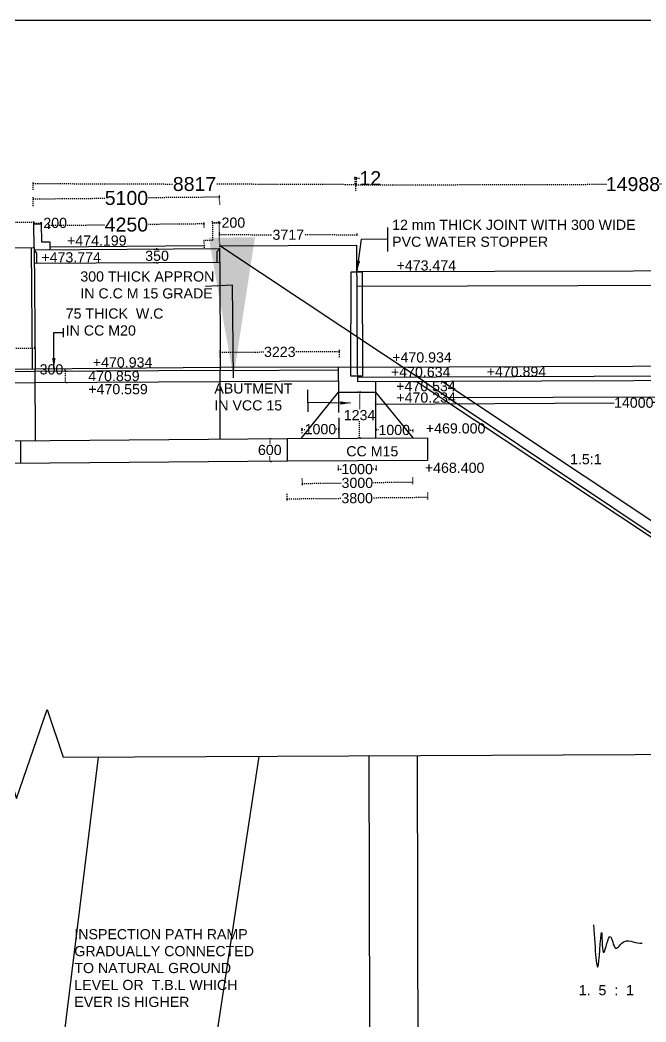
# Model space of a CAD drawing. Header units: inches. Extents: x 19331 to 39017, y 19415 to 38958.
# Drawn here: x 19398.3 to 19460, y 19580.1 to 19678.8 of the extents above; entities that cross this region are included whole.
import ezdxf

# ---------------------------------------------------------------- set-up
doc = ezdxf.new("R2010")
doc.units = ezdxf.units.IN
doc.header["$MEASUREMENT"] = 0
doc.linetypes.add('DASHDOT', pattern=[1, 0.5, -0.25, 0, -0.25])
for name, color, linetype in [('DIMENSION', 255, 'Continuous'), ('DRAWING', 7, 'Continuous'), ('TEXT', 255, 'Continuous')]:
    doc.layers.add(name, color=color, linetype=linetype)
doc.styles.get("Standard").update_dxf_attribs({"font": 'arial.ttf'})
doc.styles.add('TIMES NEW ROMAN', font='times.ttf', dxfattribs={"height": 420})
doc.dimstyles.new('dig', dxfattribs={"dimtxt": 0.3125, "dimasz": 0.18, "dimexe": 0.18, "dimexo": 0.0625, "dimgap": 0.09, "dimtad": 0, "dimtih": 1, "dimtoh": 1, "dimdec": 4, "dimzin": 0, "dimdsep": 46, "dimtxsty": 'Standard', "dimblk": 'ARCHTICK', "dimcen": 0.09, "dimadec": 0, "dimazin": 0, "dimtfac": 1, "dimtdec": 4, "dimtofl": 0, "dimtmove": 0, "dimatfit": 3, "dimldrblk": 'ARCHTICK', "dimfxl": 1, "dimtolj": 1, "dimtzin": 0, "dimarcsym": 0})
doc.dimstyles.new('ISO-25', dxfattribs={"dimtxt": 420, "dimasz": 5, "dimexe": 1.25, "dimexo": 0.625, "dimtad": 0, "dimtih": 1, "dimtoh": 1, "dimlfac": 100, "dimtxsty": 'TIMES NEW ROMAN', "dimcen": 2.5, "dimadec": 0, "dimazin": 0, "dimtfac": 1, "dimtmove": 0, "dimatfit": 3, "dimfxl": 1, "dimarcsym": 0})
doc.dimstyles.get("Standard").update_dxf_attribs({"dimtxt": 1.9375, "dimasz": 13.8125, "dimexe": 0.18, "dimexo": 0.0625, "dimgap": 0.09, "dimtad": 0, "dimtih": 1, "dimtoh": 1, "dimdec": 4, "dimzin": 0, "dimdsep": 46, "dimtxsty": 'Standard', "dimcen": 0.09, "dimadec": 0, "dimazin": 0, "dimtfac": 1, "dimtdec": 4, "dimtofl": 0, "dimtmove": 0, "dimatfit": 3, "dimfxl": 1, "dimtolj": 1, "dimtzin": 0, "dimarcsym": 0})

# ---------------------------------------------------------------- blocks, each defined once
blk = doc.blocks.new('_ArchTick')
at = {"color": 0, "linetype": 'ByBlock', "const_width": 0.15}
blk.add_lwpolyline([(-0.5, -0.5), (0.5, 0.5)], dxfattribs=at)
blk = doc.blocks.new('*D3')
at = {"layer": 'Defpoints', "color": 0, "linetype": 'DASHDOT', "ltscale": 0.02, "transparency": 16777216}
for p in [(19399.694, 19658.897), (19370.752, 19658.101), (19399.697, 19658.218)]:
    blk.add_point(p, dxfattribs=at)
at = {"layer": 'DIMENSION', "color": 0, "linetype": 'DASHDOT', "lineweight": -2, "ltscale": 0.02, "transparency": 16777216}
for p, q in [((19370.752, 19658.163), (19370.749, 19658.96)), ((19370.75, 19658.78), (19383.08, 19658.83)), ((19399.694, 19658.897), (19387.364, 19658.847)), ((19399.697, 19658.28), (19399.694, 19659.077))]:
    blk.add_line(p, q, dxfattribs=at)
at = {"layer": 'DIMENSION', "color": 0, "linetype": 'DASHDOT', "lineweight": -2, "ltscale": 0.02, "transparency": 16777216, "xscale": 0.18, "yscale": 0.18, "zscale": 0.18}
for p, rotation in [((19370.75, 19658.78), 180.2318406762767), ((19399.694, 19658.897), 0.2318406762767332)]:
    blk.add_blockref('_ArchTick', p, dxfattribs=dict(at, rotation=rotation))
at = {"layer": 'DIMENSION', "color": 0, "linetype": 'DASHDOT', "ltscale": 0.02, "transparency": 16777216, "insert": (19385.222, 19658.838), "char_height": 1.375, "attachment_point": 5}
blk.add_mtext('\\A1;8000', dxfattribs=at)
blk = doc.blocks.new('*D4')
at = {"layer": 'Defpoints', "color": 0, "linetype": 'DASHDOT', "ltscale": 0.02, "transparency": 16777216}
for p in [(19399.704, 19658.747), (19400.407, 19658.844), (19400.408, 19658.758)]:
    blk.add_point(p, dxfattribs=at)
at = {"layer": 'DIMENSION', "color": 0, "linetype": 'DASHDOT', "lineweight": -2, "ltscale": 0.02, "transparency": 16777216}
for p, q in [((19399.703, 19658.81), (19399.7, 19659.014)), ((19399.703, 19658.834), (19400.407, 19658.844)), ((19400.407, 19658.82), (19400.404, 19659.024)), ((19400.407, 19658.844), (19400.587, 19658.847))]:
    blk.add_line(p, q, dxfattribs=at)
at = {"layer": 'DIMENSION', "color": 0, "linetype": 'DASHDOT', "lineweight": -2, "ltscale": 0.02, "transparency": 16777216, "xscale": 0.18, "yscale": 0.18, "zscale": 0.18}
for p, rotation in [((19399.703, 19658.834), 180.8365820568774), ((19400.407, 19658.844), 0.8365820568774215)]:
    blk.add_blockref('_ArchTick', p, dxfattribs=dict(at, rotation=rotation))
at = {"layer": 'DIMENSION', "color": 0, "linetype": 'DASHDOT', "ltscale": 0.02, "transparency": 16777216, "insert": (19401.788, 19658.847), "char_height": 1, "attachment_point": 5}
blk.add_mtext('\\A1;200', dxfattribs=at)
blk = doc.blocks.new('*D5')
at = {"layer": 'Defpoints', "color": 0, "linetype": 'DASHDOT', "ltscale": 0.02, "transparency": 16777216}
for p in [(19416.449, 19658.753), (19401.161, 19658.207), (19416.453, 19658.348)]:
    blk.add_point(p, dxfattribs=at)
at = {"layer": 'DIMENSION', "color": 0, "linetype": 'DASHDOT', "lineweight": -2, "ltscale": 0.02, "transparency": 16777216}
for p, q in [((19401.16, 19658.27), (19401.156, 19658.793)), ((19401.157, 19658.613), (19406.635, 19658.663)), ((19416.449, 19658.753), (19410.972, 19658.703)), ((19416.452, 19658.41), (19416.447, 19658.933))]:
    blk.add_line(p, q, dxfattribs=at)
at = {"layer": 'DIMENSION', "color": 0, "linetype": 'DASHDOT', "lineweight": -2, "ltscale": 0.02, "transparency": 16777216, "xscale": 0.18, "yscale": 0.18, "zscale": 0.18}
for p, rotation in [((19401.157, 19658.613), 180.5258830671364), ((19416.449, 19658.753), 0.5258830671364569)]:
    blk.add_blockref('_ArchTick', p, dxfattribs=dict(at, rotation=rotation))
at = {"layer": 'DIMENSION', "color": 0, "linetype": 'DASHDOT', "ltscale": 0.02, "transparency": 16777216, "insert": (19408.803, 19658.683), "char_height": 1.375, "attachment_point": 5}
blk.add_mtext('\\A1;4250', dxfattribs=at)
blk = doc.blocks.new('*D6')
at = {"layer": 'Defpoints', "color": 0, "linetype": 'DASHDOT', "ltscale": 0.02, "transparency": 16777216}
for p in [(19417.984, 19661.388), (19417.992, 19660.592), (19399.633, 19660.425)]:
    blk.add_point(p, dxfattribs=at)
at = {"layer": 'DIMENSION', "color": 0, "linetype": 'DASHDOT', "lineweight": -2, "ltscale": 0.02, "transparency": 16777216}
for p, q in [((19417.991, 19660.655), (19417.983, 19661.568)), ((19399.633, 19660.487), (19399.624, 19661.401)), ((19399.626, 19661.221), (19406.664, 19661.285)), ((19417.984, 19661.388), (19410.946, 19661.324))]:
    blk.add_line(p, q, dxfattribs=at)
at = {"layer": 'DIMENSION', "color": 0, "linetype": 'DASHDOT', "lineweight": -2, "ltscale": 0.02, "transparency": 16777216, "xscale": 0.18, "yscale": 0.18, "zscale": 0.18}
for p, rotation in [((19417.984, 19661.388), 0.5226394065862923), ((19399.626, 19661.221), 180.5226394065863)]:
    blk.add_blockref('_ArchTick', p, dxfattribs=dict(at, rotation=rotation))
at = {"layer": 'DIMENSION', "color": 0, "linetype": 'DASHDOT', "ltscale": 0.02, "transparency": 16777216, "insert": (19408.805, 19661.304), "char_height": 1.375, "attachment_point": 5}
blk.add_mtext('\\A1;5100', dxfattribs=at)
blk = doc.blocks.new('*D7')
at = {"layer": 'Defpoints', "color": 0, "linetype": 'DASHDOT', "ltscale": 0.02, "transparency": 16777216}
for p in [(19431.398, 19662.616), (19399.626, 19662.057), (19431.395, 19661.939)]:
    blk.add_point(p, dxfattribs=at)
at = {"layer": 'DIMENSION', "color": 0, "linetype": 'DASHDOT', "lineweight": -2, "ltscale": 0.02, "transparency": 16777216}
for p, q in [((19399.627, 19662.119), (19399.63, 19662.913)), ((19399.629, 19662.733), (19413.369, 19662.683)), ((19431.398, 19662.616), (19417.657, 19662.667)), ((19431.395, 19662.002), (19431.398, 19662.796))]:
    blk.add_line(p, q, dxfattribs=at)
at = {"layer": 'DIMENSION', "color": 0, "linetype": 'DASHDOT', "lineweight": -2, "ltscale": 0.02, "transparency": 16777216, "xscale": 0.18, "yscale": 0.18, "zscale": 0.18}
for p, rotation in [((19399.629, 19662.733), 179.7878019278529), ((19431.398, 19662.616), 359.7878019278529)]:
    blk.add_blockref('_ArchTick', p, dxfattribs=dict(at, rotation=rotation))
at = {"layer": 'DIMENSION', "color": 0, "linetype": 'DASHDOT', "ltscale": 0.02, "transparency": 16777216, "insert": (19415.513, 19662.675), "char_height": 1.375, "attachment_point": 5}
blk.add_mtext('\\A1;8817', dxfattribs=at)
blk = doc.blocks.new('*D8')
at = {"layer": 'Defpoints', "color": 0, "linetype": 'DASHDOT', "ltscale": 0.02, "transparency": 16777216}
for p in [(19485.992, 19662.736), (19431.395, 19661.939), (19485.993, 19662.08)]:
    blk.add_point(p, dxfattribs=at)
at = {"layer": 'DIMENSION', "color": 0, "linetype": 'DASHDOT', "lineweight": -2, "ltscale": 0.02, "transparency": 16777216}
for p, q in [((19431.395, 19662.002), (19431.393, 19662.775)), ((19431.393, 19662.595), (19456.079, 19662.658)), ((19485.992, 19662.736), (19461.307, 19662.672)), ((19485.993, 19662.143), (19485.991, 19662.916))]:
    blk.add_line(p, q, dxfattribs=at)
at = {"layer": 'DIMENSION', "color": 0, "linetype": 'DASHDOT', "lineweight": -2, "ltscale": 0.02, "transparency": 16777216, "xscale": 0.18, "yscale": 0.18, "zscale": 0.18}
for p, rotation in [((19431.393, 19662.595), 180.1479271368925), ((19485.992, 19662.736), 0.1479271368924474)]:
    blk.add_blockref('_ArchTick', p, dxfattribs=dict(at, rotation=rotation))
at = {"layer": 'DIMENSION', "color": 0, "linetype": 'DASHDOT', "ltscale": 0.02, "transparency": 16777216, "insert": (19458.693, 19662.665), "char_height": 1.375, "attachment_point": 5}
blk.add_mtext('\\A1;14988', dxfattribs=at)
blk = doc.blocks.new('*D19')
at = {"layer": 'Defpoints', "color": 0, "linetype": 'DASHDOT', "ltscale": 0.02, "transparency": 16777216}
for p in [(19418.034, 19646.125), (19418.036, 19645.54), (19429.782, 19645.578)]:
    blk.add_point(p, dxfattribs=at)
at = {"layer": 'DIMENSION', "color": 0, "linetype": 'DASHDOT', "lineweight": -2, "ltscale": 0.02, "transparency": 16777216}
for p, q in [((19418.036, 19645.603), (19418.033, 19646.305)), ((19418.034, 19646.125), (19422.324, 19646.139)), ((19429.78, 19646.163), (19425.49, 19646.149)), ((19429.782, 19645.641), (19429.779, 19646.343))]:
    blk.add_line(p, q, dxfattribs=at)
at = {"layer": 'DIMENSION', "color": 0, "linetype": 'DASHDOT', "lineweight": -2, "ltscale": 0.02, "transparency": 16777216, "xscale": 0.18, "yscale": 0.18, "zscale": 0.18}
for p, rotation in [((19418.034, 19646.125), 180.1860852835952), ((19429.78, 19646.163), 0.1860852835951654)]:
    blk.add_blockref('_ArchTick', p, dxfattribs=dict(at, rotation=rotation))
at = {"layer": 'DIMENSION', "color": 0, "linetype": 'DASHDOT', "ltscale": 0.02, "transparency": 16777216, "insert": (19423.907, 19646.144), "char_height": 1, "attachment_point": 5}
blk.add_mtext('\\A1;3223', dxfattribs=at)
blk = doc.blocks.new('*D20')
at = {"layer": 'Defpoints', "color": 0, "linetype": 'DASHDOT', "ltscale": 0.02, "transparency": 16777216}
for p in [(19402.8, 19644.241), (19402.8, 19644.241), (19402.806, 19643.141)]:
    blk.add_point(p, dxfattribs=at)
at = {"layer": 'DIMENSION', "color": 0, "linetype": 'DASHDOT', "lineweight": -2, "ltscale": 0.02, "transparency": 16777216}
for p, q in [((19402.799, 19644.421), (19402.619, 19644.421)), ((19402.8, 19644.241), (19402.799, 19644.421)), ((19402.806, 19643.141), (19402.8, 19644.241)), ((19402.862, 19644.241), (19402.98, 19644.242)), ((19402.868, 19643.141), (19402.986, 19643.142))]:
    blk.add_line(p, q, dxfattribs=at)
at = {"layer": 'DIMENSION', "color": 0, "linetype": 'DASHDOT', "lineweight": -2, "ltscale": 0.02, "transparency": 16777216, "xscale": 0.18, "yscale": 0.18, "zscale": 0.18}
for p, rotation in [((19402.8, 19644.241), 90.32229779141822), ((19402.806, 19643.141), 270.3222977914182)]:
    blk.add_blockref('_ArchTick', p, dxfattribs=dict(at, rotation=rotation))
at = {"layer": 'DIMENSION', "color": 0, "linetype": 'DASHDOT', "ltscale": 0.02, "transparency": 16777216, "insert": (19401.426, 19644.421), "char_height": 1, "attachment_point": 5}
blk.add_mtext('\\A1;300', dxfattribs=at)
blk = doc.blocks.new('*D21')
at = {"layer": 'Defpoints', "color": 0, "linetype": 'DASHDOT', "ltscale": 0.02, "transparency": 16777216}
for p in [(19370.83, 19646.264), (19399.798, 19646.489), (19399.798, 19646.489)]:
    blk.add_point(p, dxfattribs=at)
at = {"layer": 'DIMENSION', "color": 0, "linetype": 'DASHDOT', "lineweight": -2, "ltscale": 0.02, "transparency": 16777216}
for p, q in [((19399.798, 19646.551), (19399.797, 19646.669)), ((19370.83, 19646.264), (19383.732, 19646.364)), ((19370.831, 19646.201), (19370.832, 19646.084)), ((19399.798, 19646.489), (19386.897, 19646.388))]:
    blk.add_line(p, q, dxfattribs=at)
at = {"layer": 'DIMENSION', "color": 0, "linetype": 'DASHDOT', "lineweight": -2, "ltscale": 0.02, "transparency": 16777216, "xscale": 0.18, "yscale": 0.18, "zscale": 0.18}
for p, rotation in [((19370.83, 19646.264), 180.4451839851489), ((19399.798, 19646.489), 0.4451839851488963)]:
    blk.add_blockref('_ArchTick', p, dxfattribs=dict(at, rotation=rotation))
at = {"layer": 'DIMENSION', "color": 0, "linetype": 'DASHDOT', "ltscale": 0.02, "transparency": 16777216, "insert": (19385.314, 19646.376), "char_height": 1, "attachment_point": 5}
blk.add_mtext('\\A1;8000', dxfattribs=at)
blk = doc.blocks.new('*D27')
at = {"layer": 'Defpoints', "color": 0, "linetype": 'DASHDOT', "ltscale": 0.02, "transparency": 16777216}
for p in [(19429.664, 19635.015), (19433.385, 19635.032), (19433.387, 19634.609)]:
    blk.add_point(p, dxfattribs=at)
at = {"layer": 'DIMENSION', "color": 0, "linetype": 'DASHDOT', "lineweight": -2, "ltscale": 0.02, "transparency": 16777216}
for p, q in [((19429.664, 19634.952), (19429.667, 19634.412)), ((19433.385, 19634.969), (19433.388, 19634.429)), ((19429.666, 19634.592), (19429.992, 19634.594)), ((19433.387, 19634.609), (19433.061, 19634.608))]:
    blk.add_line(p, q, dxfattribs=at)
at = {"layer": 'DIMENSION', "color": 0, "linetype": 'DASHDOT', "lineweight": -2, "ltscale": 0.02, "transparency": 16777216, "xscale": 0.18, "yscale": 0.18, "zscale": 0.18}
for p, rotation in [((19429.666, 19634.592), 180.2600784437336), ((19433.387, 19634.609), 0.2600784437336357)]:
    blk.add_blockref('_ArchTick', p, dxfattribs=dict(at, rotation=rotation))
at = {"layer": 'DIMENSION', "color": 0, "linetype": 'DASHDOT', "ltscale": 0.02, "transparency": 16777216, "insert": (19431.526, 19634.601), "char_height": 1, "attachment_point": 5}
blk.add_mtext('\\A1;1000', dxfattribs=at)
blk = doc.blocks.new('*D28')
at = {"layer": 'Defpoints', "color": 0, "linetype": 'DASHDOT', "ltscale": 0.02, "transparency": 16777216}
for p in [(19436.988, 19633.849), (19426.095, 19633.748), (19436.993, 19633.292)]:
    blk.add_point(p, dxfattribs=at)
at = {"layer": 'DIMENSION', "color": 0, "linetype": 'DASHDOT', "lineweight": -2, "ltscale": 0.02, "transparency": 16777216}
for p, q in [((19426.095, 19633.685), (19426.102, 19633.011)), ((19426.1, 19633.191), (19429.965, 19633.227)), ((19436.993, 19633.292), (19433.128, 19633.256)), ((19436.989, 19633.787), (19436.995, 19633.112))]:
    blk.add_line(p, q, dxfattribs=at)
at = {"layer": 'DIMENSION', "color": 0, "linetype": 'DASHDOT', "lineweight": -2, "ltscale": 0.02, "transparency": 16777216, "xscale": 0.18, "yscale": 0.18, "zscale": 0.18}
for p, rotation in [((19426.1, 19633.191), 180.5330729432033), ((19436.993, 19633.292), 0.5330729432032636)]:
    blk.add_blockref('_ArchTick', p, dxfattribs=dict(at, rotation=rotation))
at = {"layer": 'DIMENSION', "color": 0, "linetype": 'DASHDOT', "ltscale": 0.02, "transparency": 16777216, "insert": (19431.547, 19633.241), "char_height": 1, "attachment_point": 5}
blk.add_mtext('\\A1;3000', dxfattribs=at)
blk = doc.blocks.new('*D29')
at = {"layer": 'Defpoints', "color": 0, "linetype": 'DASHDOT', "ltscale": 0.02, "transparency": 16777216}
for p in [(19424.606, 19632.235), (19438.448, 19632.356), (19438.453, 19631.8)]:
    blk.add_point(p, dxfattribs=at)
at = {"layer": 'DIMENSION', "color": 0, "linetype": 'DASHDOT', "lineweight": -2, "ltscale": 0.02, "transparency": 16777216}
for p, q in [((19424.606, 19632.173), (19424.612, 19631.499)), ((19438.448, 19632.294), (19438.454, 19631.62)), ((19424.611, 19631.679), (19429.951, 19631.725)), ((19438.453, 19631.8), (19433.113, 19631.753))]:
    blk.add_line(p, q, dxfattribs=at)
at = {"layer": 'DIMENSION', "color": 0, "linetype": 'DASHDOT', "lineweight": -2, "ltscale": 0.02, "transparency": 16777216, "xscale": 0.18, "yscale": 0.18, "zscale": 0.18}
for p, rotation in [((19438.453, 19631.8), 0.5011719183403375), ((19424.611, 19631.679), 180.5011719183403)]:
    blk.add_blockref('_ArchTick', p, dxfattribs=dict(at, rotation=rotation))
at = {"layer": 'DIMENSION', "color": 0, "linetype": 'DASHDOT', "ltscale": 0.02, "transparency": 16777216, "insert": (19431.532, 19631.739), "char_height": 1, "attachment_point": 5}
blk.add_mtext('\\A1;3800', dxfattribs=at)
blk = doc.blocks.new('*D42')
at = {"layer": 'Defpoints', "color": 0, "linetype": 'DASHDOT', "ltscale": 0.02, "transparency": 16777216}
for p in [(19417.268, 19658.858), (19417.954, 19658.87), (19417.954, 19658.87)]:
    blk.add_point(p, dxfattribs=at)
at = {"layer": 'DIMENSION', "color": 0, "linetype": 'DASHDOT', "lineweight": -2, "ltscale": 0.02, "transparency": 16777216}
for p, q in [((19417.267, 19658.92), (19417.265, 19659.038)), ((19417.268, 19658.858), (19417.954, 19658.87)), ((19417.953, 19658.932), (19417.951, 19659.049)), ((19417.954, 19658.87), (19418.134, 19658.873))]:
    blk.add_line(p, q, dxfattribs=at)
at = {"layer": 'DIMENSION', "color": 0, "linetype": 'DASHDOT', "lineweight": -2, "ltscale": 0.02, "transparency": 16777216, "xscale": 0.18, "yscale": 0.18, "zscale": 0.18}
for p, rotation in [((19417.268, 19658.858), 180.9929183289647), ((19417.954, 19658.87), 0.9929183289646569)]:
    blk.add_blockref('_ArchTick', p, dxfattribs=dict(at, rotation=rotation))
at = {"layer": 'DIMENSION', "color": 0, "linetype": 'DASHDOT', "ltscale": 0.02, "transparency": 16777216, "insert": (19419.336, 19658.873), "char_height": 1, "attachment_point": 5}
blk.add_mtext('\\A1;200', dxfattribs=at)
blk = doc.blocks.new('*D43')
at = {"layer": 'Defpoints', "color": 0, "linetype": 'DASHDOT', "ltscale": 0.02, "transparency": 16777216}
for p in [(19417.977, 19657.588), (19431.519, 19657.535), (19431.52, 19657.654)]:
    blk.add_point(p, dxfattribs=at)
at = {"layer": 'DIMENSION', "color": 0, "linetype": 'DASHDOT', "lineweight": -2, "ltscale": 0.02, "transparency": 16777216}
for p, q in [((19417.977, 19657.65), (19417.978, 19657.887)), ((19417.977, 19657.707), (19423.166, 19657.687)), ((19431.52, 19657.654), (19426.331, 19657.674)), ((19431.519, 19657.598), (19431.52, 19657.834))]:
    blk.add_line(p, q, dxfattribs=at)
at = {"layer": 'DIMENSION', "color": 0, "linetype": 'DASHDOT', "lineweight": -2, "ltscale": 0.02, "transparency": 16777216, "xscale": 0.18, "yscale": 0.18, "zscale": 0.18}
for p, rotation in [((19417.977, 19657.707), 179.7789397182082), ((19431.52, 19657.654), 359.7789397182082)]:
    blk.add_blockref('_ArchTick', p, dxfattribs=dict(at, rotation=rotation))
at = {"layer": 'DIMENSION', "color": 0, "linetype": 'DASHDOT', "ltscale": 0.02, "transparency": 16777216, "insert": (19424.748, 19657.681), "char_height": 1, "attachment_point": 5}
blk.add_mtext('\\A1;3717', dxfattribs=at)
blk = doc.blocks.new('*D44')
at = {"layer": 'Defpoints', "color": 0, "linetype": 'DASHDOT', "ltscale": 0.02, "transparency": 16777216}
for p in [(19411.437, 19656.255), (19411.816, 19656.258), (19411.447, 19654.955)]:
    blk.add_point(p, dxfattribs=at)
at = {"layer": 'DIMENSION', "color": 0, "linetype": 'DASHDOT', "lineweight": -2, "ltscale": 0.02, "transparency": 16777216}
for p, q in [((19411.5, 19656.255), (19411.996, 19656.259)), ((19411.816, 19656.258), (19411.814, 19656.438)), ((19411.51, 19654.955), (19412.006, 19654.959)), ((19411.826, 19654.958), (19411.827, 19654.778))]:
    blk.add_line(p, q, dxfattribs=at)
at = {"layer": 'DIMENSION', "color": 0, "linetype": 'DASHDOT', "lineweight": -2, "ltscale": 0.02, "transparency": 16777216, "xscale": 0.18, "yscale": 0.18, "zscale": 0.18}
for p, rotation in [((19411.816, 19656.258), 270.4451839850889), ((19411.826, 19654.958), 90.4451839850889)]:
    blk.add_blockref('_ArchTick', p, dxfattribs=dict(at, rotation=rotation))
at = {"layer": 'DIMENSION', "color": 0, "linetype": 'DASHDOT', "ltscale": 0.02, "transparency": 16777216, "insert": (19411.821, 19655.608), "char_height": 1, "attachment_point": 5}
blk.add_mtext('\\A1;350', dxfattribs=at)
blk = doc.blocks.new('*D46')
at = {"layer": 'Defpoints', "color": 0, "ltscale": 0.9, "transparency": 16777216}
for p in [(19484.206, 19641.784), (19433.329, 19641.535), (19433.331, 19641.015)]:
    blk.add_point(p, dxfattribs=at)
at = {"layer": 'TEXT', "color": 0, "lineweight": -2, "ltscale": 0.9, "transparency": 16777216}
for p, q in [((19433.329, 19641.473), (19433.332, 19640.835)), ((19433.331, 19641.015), (19456.847, 19641.13)), ((19484.209, 19641.263), (19460.693, 19641.149)), ((19484.206, 19641.721), (19484.209, 19641.083))]:
    blk.add_line(p, q, dxfattribs=at)
at = {"layer": 'TEXT', "color": 0, "lineweight": -2, "ltscale": 0.9, "transparency": 16777216, "xscale": 0.18, "yscale": 0.18, "zscale": 0.18}
for p, rotation in [((19433.331, 19641.015), 180.279646498216), ((19484.209, 19641.263), 0.2796464982159907)]:
    blk.add_blockref('_ArchTick', p, dxfattribs=dict(at, rotation=rotation))
at = {"layer": 'TEXT', "color": 0, "ltscale": 0.9, "transparency": 16777216, "insert": (19458.77, 19641.139), "char_height": 1, "attachment_point": 5}
blk.add_mtext('\\A1;14000', dxfattribs=at)
blk = doc.blocks.new('*D47')
at = {"layer": 'Defpoints', "color": 0, "linetype": 'DASHDOT', "ltscale": 0.02, "transparency": 16777216}
for p in [(19422.917, 19637.609), (19422.917, 19637.609), (19422.936, 19635.357)]:
    blk.add_point(p, dxfattribs=at)
at = {"layer": 'DIMENSION', "color": 0, "linetype": 'DASHDOT', "lineweight": -2, "ltscale": 0.02, "transparency": 16777216}
for p, q in [((19422.917, 19637.609), (19422.921, 19637.083)), ((19422.979, 19637.609), (19423.097, 19637.61)), ((19422.936, 19635.357), (19422.932, 19635.882)), ((19422.999, 19635.357), (19423.116, 19635.358))]:
    blk.add_line(p, q, dxfattribs=at)
at = {"layer": 'DIMENSION', "color": 0, "linetype": 'DASHDOT', "lineweight": -2, "ltscale": 0.02, "transparency": 16777216, "xscale": 0.18, "yscale": 0.18, "zscale": 0.18}
for p, rotation in [((19422.917, 19637.609), 90.49235847666505), ((19422.936, 19635.357), 270.492358476665)]:
    blk.add_blockref('_ArchTick', p, dxfattribs=dict(at, rotation=rotation))
at = {"layer": 'DIMENSION', "color": 0, "linetype": 'DASHDOT', "ltscale": 0.02, "transparency": 16777216, "insert": (19422.926, 19636.483), "char_height": 1, "attachment_point": 5}
blk.add_mtext('\\A1;600', dxfattribs=at)
blk = doc.blocks.new('*D48')
at = {"layer": 'Defpoints', "color": 0, "linetype": 'DASHDOT', "ltscale": 0.02, "transparency": 16777216}
for p in [(19426.1, 19638.079), (19429.728, 19638.553), (19429.733, 19638.12)]:
    blk.add_point(p, dxfattribs=at)
at = {"layer": 'DIMENSION', "color": 0, "linetype": 'DASHDOT', "lineweight": -2, "ltscale": 0.02, "transparency": 16777216}
for p, q in [((19426.1, 19638.141), (19426.093, 19638.691)), ((19426.095, 19638.511), (19426.377, 19638.514)), ((19429.728, 19638.553), (19429.446, 19638.549)), ((19429.732, 19638.183), (19429.726, 19638.732))]:
    blk.add_line(p, q, dxfattribs=at)
at = {"layer": 'DIMENSION', "color": 0, "linetype": 'DASHDOT', "lineweight": -2, "ltscale": 0.02, "transparency": 16777216, "xscale": 0.18, "yscale": 0.18, "zscale": 0.18}
for p, rotation in [((19426.095, 19638.511), 180.650095654928), ((19429.728, 19638.553), 0.6500956549280437)]:
    blk.add_blockref('_ArchTick', p, dxfattribs=dict(at, rotation=rotation))
at = {"layer": 'DIMENSION', "color": 0, "linetype": 'DASHDOT', "ltscale": 0.02, "transparency": 16777216, "insert": (19427.912, 19638.532), "char_height": 1, "attachment_point": 5}
blk.add_mtext('\\A1;1000', dxfattribs=at)
blk = doc.blocks.new('*D49')
at = {"layer": 'Defpoints', "color": 0, "linetype": 'DASHDOT', "ltscale": 0.02, "transparency": 16777216}
for p in [(19431.766, 19642.167), (19431.944, 19642.167), (19431.944, 19637.659)]:
    blk.add_point(p, dxfattribs=at)
at = {"layer": 'DIMENSION', "color": 0, "linetype": 'DASHDOT', "lineweight": -2, "ltscale": 0.02, "transparency": 16777216}
for p, q in [((19431.882, 19642.167), (19431.586, 19642.167)), ((19431.766, 19642.167), (19431.766, 19640.514)), ((19431.766, 19637.659), (19431.766, 19639.312)), ((19431.882, 19637.659), (19431.586, 19637.659))]:
    blk.add_line(p, q, dxfattribs=at)
at = {"layer": 'DIMENSION', "color": 0, "linetype": 'DASHDOT', "lineweight": -2, "ltscale": 0.02, "transparency": 16777216, "xscale": 0.18, "yscale": 0.18, "zscale": 0.18}
for p, rotation in [((19431.766, 19642.167), 90), ((19431.766, 19637.659), 270)]:
    blk.add_blockref('_ArchTick', p, dxfattribs=dict(at, rotation=rotation))
at = {"layer": 'DIMENSION', "color": 0, "linetype": 'DASHDOT', "ltscale": 0.02, "transparency": 16777216, "insert": (19431.766, 19639.913), "char_height": 1, "attachment_point": 5}
blk.add_mtext('\\A1;1234', dxfattribs=at)
blk = doc.blocks.new('*D50')
at = {"layer": 'Defpoints', "color": 0, "linetype": 'DASHDOT', "ltscale": 0.02, "transparency": 16777216}
for p in [(19433.358, 19638.665), (19437.007, 19638.406), (19437.011, 19638.573)]:
    blk.add_point(p, dxfattribs=at)
at = {"layer": 'DIMENSION', "color": 0, "linetype": 'DASHDOT', "lineweight": -2, "ltscale": 0.02, "transparency": 16777216}
for p, q in [((19433.357, 19638.603), (19433.35, 19638.318)), ((19433.354, 19638.498), (19433.646, 19638.491)), ((19437.007, 19638.406), (19436.715, 19638.414)), ((19437.01, 19638.511), (19437.003, 19638.226))]:
    blk.add_line(p, q, dxfattribs=at)
at = {"layer": 'DIMENSION', "color": 0, "linetype": 'DASHDOT', "lineweight": -2, "ltscale": 0.02, "transparency": 16777216, "xscale": 0.18, "yscale": 0.18, "zscale": 0.18}
for p, rotation in [((19433.354, 19638.498), 178.5638619218818), ((19437.007, 19638.406), 358.5638619218818)]:
    blk.add_blockref('_ArchTick', p, dxfattribs=dict(at, rotation=rotation))
at = {"layer": 'DIMENSION', "color": 0, "linetype": 'DASHDOT', "ltscale": 0.02, "transparency": 16777216, "insert": (19435.181, 19638.452), "char_height": 1, "attachment_point": 5}
blk.add_mtext('\\A1;1000', dxfattribs=at)
blk = doc.blocks.new('*D165')
at = {"layer": 'Defpoints', "color": 0, "linetype": 'DASHDOT', "ltscale": 0.02, "transparency": 16777216}
for p in [(19431.345, 19662.618), (19431.461, 19663.264), (19431.461, 19662.599)]:
    blk.add_point(p, dxfattribs=at)
at = {"layer": 'DIMENSION', "color": 0, "linetype": 'DASHDOT', "lineweight": -2, "ltscale": 0.02, "transparency": 16777216}
for p, q in [((19431.345, 19662.681), (19431.345, 19663.444)), ((19431.461, 19662.662), (19431.461, 19663.444)), ((19431.345, 19663.264), (19431.165, 19663.264)), ((19431.461, 19663.264), (19431.821, 19663.264))]:
    blk.add_line(p, q, dxfattribs=at)
at = {"layer": 'DIMENSION', "color": 0, "linetype": 'DASHDOT', "lineweight": -2, "ltscale": 0.02, "transparency": 16777216, "xscale": 0.18, "yscale": 0.18, "zscale": 0.18}
blk.add_blockref('_ArchTick', (19431.345, 19663.264), dxfattribs=at)
at = {"layer": 'DIMENSION', "color": 0, "linetype": 'DASHDOT', "lineweight": -2, "ltscale": 0.02, "transparency": 16777216, "xscale": 0.18, "yscale": 0.18, "zscale": 0.18, "rotation": 180}
blk.add_blockref('_ArchTick', (19431.461, 19663.264), dxfattribs=at)
at = {"layer": 'DIMENSION', "color": 0, "linetype": 'DASHDOT', "ltscale": 0.02, "transparency": 16777216, "insert": (19432.824, 19663.264), "char_height": 1.375, "attachment_point": 5}
blk.add_mtext('\\A1;12', dxfattribs=at)

msp = doc.modelspace()

# ---------------------------------------------------------------- linework, layer by layer
at = {"layer": 'DIMENSION', "linetype": 'DASHDOT', "ltscale": 0.02}
msp.add_lwpolyline([(19417.99893, 19656.30559), (19417.95449, 19658.8695), (19417.26791, 19658.85761), (19417.26791, 19657.10935), (19416.44242, 19657.10935), (19416.44876, 19656.29354)], dxfattribs=at)
at = {"layer": 'DRAWING'}
msp.add_lwpolyline([(19712.62643, 19415.01685), (19331.15977, 19415.01685), (19331.15977, 19678.83665), (19712.62643, 19678.83665)], close=True, dxfattribs=at)
for points in [[(19399.72112, 19656.43668), (19399.69003, 19658.74741), (19400.40837, 19658.74741), (19400.43408, 19656.9865), (19401.25822, 19656.9865), (19401.26453, 19656.17556)], [(19401.26204, 19656.49576), (19416.44627, 19656.61375)], [(19417.99404, 19656.58799), (19431.45843, 19656.66984), (19431.51895, 19644.62087), (19418.0387, 19644.64137)], [(19438.12028, 19643.24713), (19417.99404, 19656.58799)], [(19370.74856, 19656.21551), (19399.72112, 19656.43668), (19399.81392, 19644.49426)], [(19370.74856, 19656.21551), (19370.84717, 19644.23385), (19384.14637, 19644.3616), (19388.12445, 19644.40343), (19399.8284, 19644.49437), (19418.0387, 19644.64137), (19418.03723, 19644.32675), (19399.77373, 19644.22401), (19370.84706, 19643.92695), (19370.84411, 19644.23382)], [(19399.55109, 19644.49222), (19399.45993, 19656.43468)], [(19399.73306, 19654.89997), (19418.00511, 19654.98545), (19417.99893, 19656.30559), (19399.72324, 19656.16359)], [(19399.72324, 19656.16359), (19399.95068, 19655.88559), (19399.95529, 19654.90101)], [(19417.99893, 19656.30559), (19417.71328, 19656.01457), (19417.7181, 19654.9841)], [(19418.00511, 19654.98545), (19418.0387, 19644.64137)], [(19432.05408, 19643.77331), (19430.90422, 19643.75748), (19430.95239, 19654.02685), (19432.03225, 19654.02934), (19432.05408, 19643.77331)], [(19370.84706, 19643.92695), (19370.85679, 19640.06604), (19372.51181, 19640.07022), (19373.84431, 19642.88648), (19399.82937, 19643.12115), (19418.03723, 19643.24141), (19418.03723, 19644.32675)], [(19399.86616, 19637.41086), (19399.81112, 19644.49424)], [(19418.03723, 19644.32675), (19429.68459, 19644.39065), (19429.68495, 19644.62366)], [(19418.03723, 19643.24141), (19429.70634, 19643.29839), (19429.68459, 19644.39065)], [(19418.02781, 19637.56693), (19418.03723, 19643.24141)], [(19429.70634, 19643.29839), (19429.70634, 19640.18991)], [(19433.32027, 19643.23015), (19433.34743, 19637.66633)], [(19534.45833, 19643.59572), (19505.99096, 19624.36898), (19466.0522, 19624.19537), (19437.34485, 19643.24439)], [(19438.12028, 19643.24713), (19466.10536, 19624.54231), (19505.84006, 19624.68803), (19533.77609, 19643.5932)], [(19467.92931, 19624.549), (19439.82277, 19643.25316)], [(19426.03, 19637.63062), (19429.69989, 19642.16697), (19433.33399, 19642.16697), (19437.01025, 19637.68421)], [(19429.7218, 19639.65618), (19429.7316, 19637.64869)], [(19366.19421, 19634.90358), (19366.20173, 19637.12156), (19424.66275, 19637.62395)], [(19398.41827, 19635.16101), (19398.39904, 19637.39825)], [(19424.66275, 19635.37067), (19424.66275, 19637.62395), (19438.44105, 19637.69119), (19438.44105, 19635.4483), (19424.66275, 19635.37067)], [(19424.66275, 19635.37067), (19366.19421, 19634.90358)], [(19336.50197, 19469.71914), (19336.05516, 19605.49075), (19351.05077, 19605.61537), (19352.41217, 19601.70666), (19355.43119, 19610.48088), (19357.01983, 19605.71226), (19367.83544, 19605.8279), (19369.17248, 19601.81678), (19372.20019, 19610.63924), (19373.73112, 19605.89648), (19396.71445, 19606.15072), (19397.9881, 19602.16684), (19401.0015, 19610.93902), (19402.57887, 19606.21377), (19536.25284, 19606.86622)], [(19401.83808, 19572.07189), (19406.06336, 19606.23078)], [(19416.8137, 19526.94555), (19416.76868, 19572.56111), (19421.86743, 19606.30792)], [(19432.88761, 19540.63386), (19432.70245, 19606.3608)], [(19436.28195, 19538.40952), (19437.60305, 19544.99205), (19437.45694, 19606.38401)]]:
    msp.add_lwpolyline(points, dxfattribs=at)
msp.add_spline([(19454.812, 19589.71529), (19455.28476, 19585.78703), (19455.61568, 19588.88705), (19455.82842, 19586.99391), (19456.46663, 19588.55575), (19456.98666, 19587.41987), (19457.83761, 19588.08246), (19458.71221, 19588.03513), (19459.5868, 19587.89315)], degree=3, dxfattribs=at)
at = {"layer": 'TEXT', "ltscale": 0.02}
for points in [[(19434.52751, 19658.39069), (19434.52751, 19656.03385)], [(19402.57045, 19648.4689), (19402.57045, 19647.60005)], [(19426.68548, 19641.15529), (19426.68548, 19640.25181)]]:
    msp.add_lwpolyline(points, dxfattribs=at)
at = {"layer": 'TEXT', "ltscale": 0.9}
for points in [[(19431.47152, 19654.06382), (19485.99278, 19654.18923), (19540.20519, 19654.34176), (19540.17567, 19645.00539), (19431.51895, 19644.62087)], [(19540.20073, 19652.9291), (19486.00055, 19652.7373), (19431.47892, 19652.59071)], [(19431.51895, 19644.62087), (19431.55326, 19643.22389), (19486.03353, 19643.41669), (19540.19307, 19643.61692), (19540.17567, 19645.00539)], [(19540.18783, 19644.03518), (19486.03202, 19643.84353), (19431.54318, 19643.63434)], [(19440.52422, 19641.64037), (19523.04703, 19641.91103)]]:
    msp.add_lwpolyline(points, dxfattribs=at)

# ---------------------------------------------------------------- texts
at = {"layer": 'TEXT', "ltscale": 0.9, "char_height": 1, "attachment_point": 1}
for s, insert, width in [('12 mm THICK JOINT WITH 300 WIDE PVC WATER STOPPER ', (19434.97231, 19659.16657), 24.8512536), ('+474.199', (19402.95375, 19657.61504), 5.8142292), ('+473.774', (19400.42802, 19655.96449), 5.80809), ('+473.474', (19435.41019, 19655.16329), 40.5083508), ('300 THICK APPRON IN C.C M 15 GRADE', (19404.26561, 19654.07899), 13.431781), ('75 THICK  W.C IN CC M20', (19402.82565, 19650.42741), 10.5220503), ('+470.934', (19434.9839, 19646.10878), 40.5083508), ('+470.934', (19405.49421, 19645.617), 40.5083508), ('+470.894', (19444.28391, 19644.70334), 40.5083508), ('470.859', (19405.0533, 19644.26526), 40.5083508), ('+470.634', (19434.8529, 19644.66751), 40.5083508), ('+470.559', (19405.04829, 19642.97781), 40.5083508), ('ABUTMENT IN VCC 15', (19417.46597, 19643.04678), 7.5505714), ('+470.534', (19435.37118, 19643.27308), 40.5083508), ('+470.234', (19435.38465, 19642.1509), 40.5083508), ('+469.000', (19438.29551, 19639.11443), 40.5083508), ('CC M15', (19430.46116, 19636.86124), 40.5083508), ('1.5:1', (19452.49579, 19636.0834), 40.5083508), ('+468.400', (19438.19729, 19635.23392), 40.5083508), ('INSPECTION PATH RAMP GRADUALLY CONNECTED TO NATURAL GROUND LEVEL OR  T.B.L WHICH EVER IS HIGHER', (19403.6737, 19589.29041), 19.2344705), ('1.  5  :  1', (19453.35234, 19583.7748), 19.2344705)]:
    msp.add_mtext(s, dxfattribs=dict(at, insert=insert, width=width))

# ---------------------------------------------------------------- dimensions: what is measured, and where the dimension line sits
at = {"layer": 'DIMENSION', "linetype": 'DASHDOT', "ltscale": 0.02}
for p1, p2, distance, text, override, picture, middle in [((19399.62649, 19662.05671), (19431.39519, 19661.93906), 0.67673, '8817', {"dimtxt": 1.375}, '*D7', (19415.51335, 19662.67461)), ((19431.39519, 19661.93906), (19485.99347, 19662.08002), 0.65559, '14988', {"dimtxt": 1.375}, '*D8', (19458.69264, 19662.66513)), ((19399.63308, 19660.42472), (19417.99151, 19660.59219), 0.79583, '5100', {"dimtxt": 1.375}, '*D6', (19408.80503, 19661.30425)), ((19370.75243, 19658.1007), (19399.69716, 19658.21782), 0.67904, '8000', {"dimtxt": 1.375}, '*D3', (19385.22205, 19658.8383)), ((19399.70436, 19658.74741), (19400.40822, 19658.75769), 0.08662, '200', {"dimtxt": 1}, '*D4', (19401.78846, 19658.84692)), ((19401.1609, 19658.20737), (19416.45275, 19658.34773), 0.40518, '4250', {"dimtxt": 1.375}, '*D5', (19408.80311, 19658.68271)), ((19417.26791, 19658.85761), (19417.95449, 19658.8695), 0, '200', {"dimtxt": 1}, '*D42', (19419.336, 19658.87262)), ((19417.97671, 19657.58755), (19431.51916, 19657.5353), 0.11915, '3717', {"dimtxt": 1}, '*D43', (19424.7484, 19657.68057)), ((19411.44727, 19654.95477), (19411.43717, 19656.2546), -0.37862, '350', {"dimtxt": 1}, '*D44', (19411.82083, 19655.60763)), ((19370.83047, 19646.26358), (19399.79842, 19646.48867), 0, '8000', {"dimtxt": 1}, '*D21', (19385.31444, 19646.37613)), ((19429.78179, 19645.57846), (19418.03578, 19645.54031), -0.58458, '3223', {"dimtxt": 1}, '*D19', (19423.90689, 19646.14397)), ((19402.80597, 19643.14081), (19402.79978, 19644.24103), 0, '300', {"dimtxt": 1}, '*D20', (19401.42611, 19644.42103)), ((19431.94407, 19637.65948), (19431.94407, 19642.16697), 0.17832, '1234', {"dimtxt": 1}, '*D49', (19431.76575, 19639.91323)), ((19426.10039, 19638.07879), (19429.73299, 19638.12), 0.43253, '1000', {"dimtxt": 1}, '*D48', (19427.91178, 19638.53189)), ((19433.35845, 19638.66498), (19437.01126, 19638.5734), -0.16707, '1000', {"dimtxt": 1}, '*D50', (19435.18067, 19638.45217)), ((19422.93614, 19635.35688), (19422.91679, 19637.60894), 0, '600', {"dimtxt": 1}, '*D47', (19422.92647, 19636.48291)), ((19429.66384, 19635.01461), (19433.38514, 19635.0315), -0.42237, '1000', {"dimtxt": 1}, '*D27', (19431.5264, 19634.60069)), ((19426.09478, 19633.74771), (19436.98803, 19633.84906), -0.55694, '3000', {"dimtxt": 1}, '*D28', (19431.54658, 19633.24147)), ((19424.60581, 19632.23507), (19438.4478, 19632.35615), -0.55633, '3800', {"dimtxt": 1}, '*D29', (19431.53167, 19631.7393))]:
    dim = msp.add_aligned_dim(p1=p1, p2=p2, distance=distance, text=text, dimstyle='dig', override=override, dxfattribs=at)
    dim.commit()
    dim.dimension.update_dxf_attribs({"geometry": picture, "text_midpoint": middle})
dim = msp.add_linear_dim(base=(19431.46104, 19663.26426), p1=(19431.34535, 19662.61841), p2=(19431.46104, 19662.59915), text='12', dimstyle='dig', override={"dimtxt": 1.375}, dxfattribs=at)
dim.commit()
dim.dimension.update_dxf_attribs({"geometry": '*D165', "text_midpoint": (19432.82411, 19663.26426)})
at = {"layer": 'TEXT', "ltscale": 0.9}
dim = msp.add_aligned_dim(p1=(19484.20607, 19641.78364), p2=(19433.32854, 19641.53532), distance=0.52028, text='14000', dimstyle='dig', override={"dimtxt": 1}, dxfattribs=at)
dim.commit()
dim.dimension.update_dxf_attribs({"geometry": '*D46', "text_midpoint": (19458.76984, 19641.1392)})

# ---------------------------------------------------------------- leaders
at = {"layer": 'DRAWING'}
msp.add_leader([(19419.34796, 19643.60309), (19419.24472, 19652.71174), (19416.59507, 19652.57425)], dimstyle='Standard', override={"dimgap": 0.09, "dimtad": 0}, dxfattribs=at)
at = {"layer": 'TEXT', "ltscale": 0.02}
for points in [[(19431.51943, 19654.13757), (19431.97154, 19657.24836), (19434.52751, 19657.29747)], [(19401.65806, 19644.54674), (19401.65806, 19648.05402), (19402.57045, 19648.05901)], [(19430.85863, 19641.10676), (19426.68548, 19641.15529), (19426.68548, 19642.42017)]]:
    msp.add_leader(points, dimstyle='ISO-25', override={"dimasz": 1, "dimgap": 0.625, "dimtad": 0}, dxfattribs=at)

doc.saveas('drawing.dxf')
